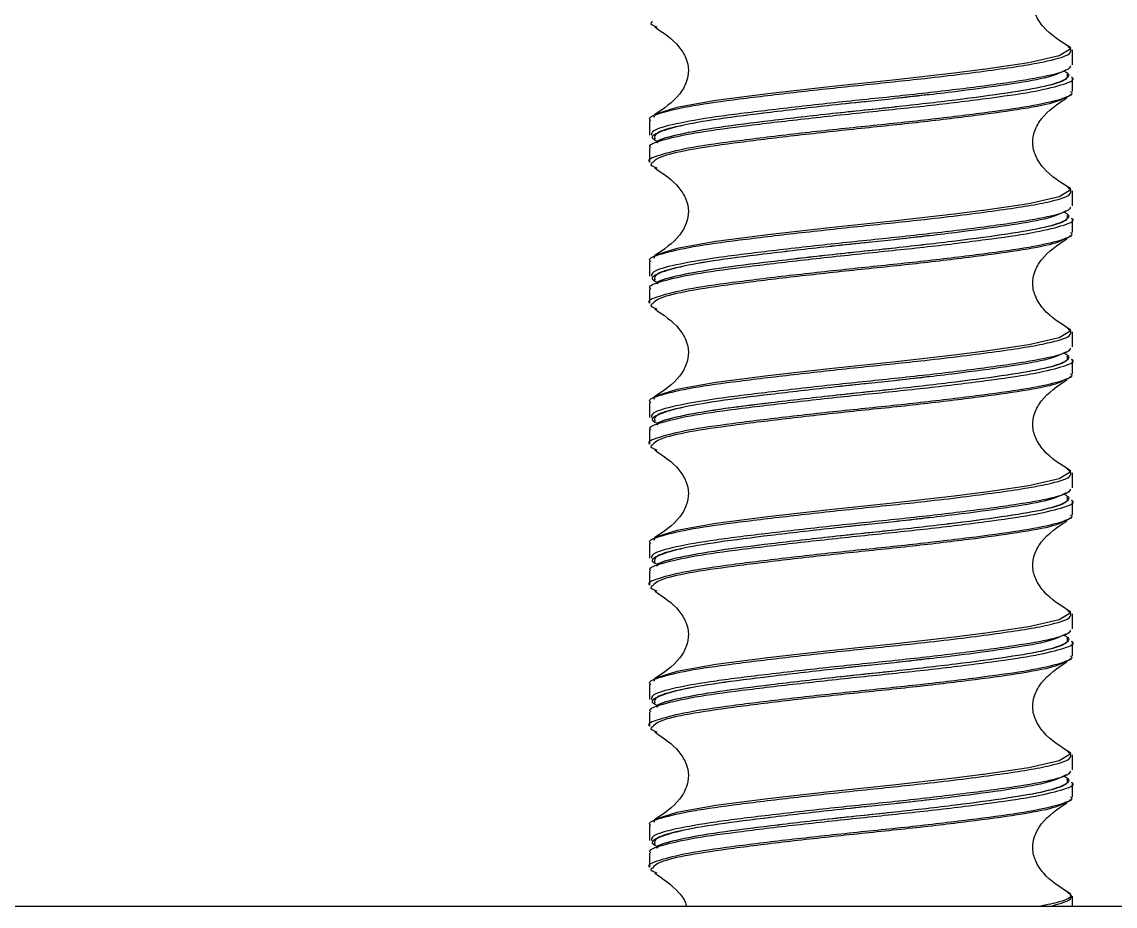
# Model space of a CAD drawing. Header units: millimetres. Extents: x 15 to 1184, y 5 to 1288.
# Drawn here: x 357.72 to 378.4, y 555.27 to 571.99 of the extents above; entities that cross this region are included whole.
import ezdxf

# ---------------------------------------------------------------- set-up
doc = ezdxf.new("R2010")
doc.units = ezdxf.units.MM

msp = doc.modelspace()

# ---------------------------------------------------------------- linework, layer by layer
at = {"color": 7, "linetype": 'Continuous', "lineweight": 25}
for p, q in [((377.455, 571.566), (377.516, 571.515)), ((377.588, 571.178), (377.588, 571.459)), ((377.588, 570.67), (377.588, 570.939)), ((374.891, 570.614), (374.221, 570.537)), ((369.588, 570.127), (369.588, 569.845)), ((369.692, 570.238), (369.67, 570.181)), ((369.588, 569.605), (369.588, 569.336)), ((377.455, 568.9), (377.516, 568.848)), ((377.588, 568.512), (377.588, 568.793)), ((377.588, 568.003), (377.588, 568.272)), ((374.891, 567.948), (374.221, 567.87)), ((369.588, 567.46), (369.588, 567.178)), ((369.692, 567.571), (369.67, 567.514)), ((369.588, 566.938), (369.588, 566.67)), ((377.455, 566.233), (377.516, 566.181)), ((377.588, 565.845), (377.588, 566.126)), ((377.588, 565.336), (377.588, 565.605)), ((374.891, 565.281), (374.221, 565.204)), ((369.588, 564.793), (369.588, 564.511)), ((369.692, 564.904), (369.67, 564.848)), ((369.588, 564.272), (369.588, 564.003)), ((377.455, 563.567), (377.516, 563.515)), ((377.588, 563.178), (377.588, 563.459)), ((377.588, 562.67), (377.588, 562.939)), ((374.891, 562.614), (374.221, 562.537)), ((369.588, 562.127), (369.588, 561.845)), ((369.692, 562.238), (369.67, 562.181)), ((369.588, 561.605), (369.588, 561.336)), ((377.455, 560.9), (377.516, 560.848)), ((377.588, 560.512), (377.588, 560.793)), ((377.588, 560.003), (377.588, 560.272)), ((374.891, 559.948), (374.221, 559.87)), ((369.692, 559.571), (369.67, 559.514)), ((369.588, 559.46), (369.588, 559.178)), ((369.588, 558.938), (369.588, 558.67)), ((377.455, 558.233), (377.516, 558.181)), ((377.588, 557.845), (377.588, 558.126)), ((377.588, 557.336), (377.588, 557.605)), ((374.891, 557.281), (374.221, 557.204)), ((369.692, 556.904), (369.67, 556.848)), ((369.588, 556.793), (369.588, 556.511)), ((369.588, 556.272), (369.588, 556.003)), ((377.455, 555.567), (377.516, 555.515)), ((377.588, 555.268), (377.588, 555.459)), ((301.709, 555.268), (445.709, 555.268))]:
    msp.add_line(p, q, dxfattribs=at)
at = {"color": 8, "linetype": 'Continuous', "lineweight": 25, "flags": 128}
for points in [[(377.516, 571.515), (377.556, 571.48), (377.334, 571.348), (376.763, 571.217), (375.907, 571.09), (375.891, 571.088), (375.348, 571.019), (374.19, 570.888), (372.992, 570.762), (371.825, 570.627), (370.844, 570.501), (370.106, 570.37), (369.692, 570.238), (369.692, 570.238)], [(377.516, 568.848), (377.556, 568.813), (377.334, 568.681), (376.763, 568.55), (375.907, 568.424), (375.891, 568.422), (375.348, 568.352), (374.19, 568.221), (372.992, 568.095), (371.825, 567.961), (370.844, 567.835), (370.106, 567.704), (369.692, 567.571), (369.692, 567.571)], [(377.516, 566.181), (377.556, 566.147), (377.334, 566.014), (376.763, 565.883), (375.907, 565.757), (375.891, 565.755), (375.348, 565.686), (374.19, 565.554), (372.992, 565.428), (371.825, 565.294), (370.844, 565.168), (370.106, 565.037), (369.692, 564.904), (369.692, 564.904)], [(377.516, 563.515), (377.556, 563.48), (377.334, 563.348), (376.763, 563.217), (375.907, 563.09), (375.891, 563.088), (375.348, 563.019), (374.19, 562.888), (372.992, 562.762), (371.825, 562.627), (370.844, 562.501), (370.106, 562.37), (369.692, 562.238), (369.692, 562.238)], [(377.516, 560.848), (377.556, 560.813), (377.334, 560.681), (376.763, 560.55), (375.907, 560.424), (375.891, 560.422), (375.348, 560.352), (374.19, 560.221), (372.992, 560.095), (371.825, 559.961), (370.844, 559.835), (370.106, 559.704), (369.692, 559.571), (369.692, 559.571)], [(377.516, 558.181), (377.556, 558.147), (377.334, 558.014), (376.763, 557.883), (375.907, 557.757), (375.891, 557.755), (375.348, 557.686), (374.19, 557.554), (372.992, 557.428), (371.825, 557.294), (370.844, 557.168), (370.106, 557.037), (369.692, 556.904), (369.692, 556.904)]]:
    msp.add_lwpolyline(points, dxfattribs=at)
at = {"color": 7, "linetype": 'Continuous', "lineweight": 25}
for points, knots in [([(377.557, 571.496), (377.369, 571.614), (377.101, 571.781), (376.882, 572.11), (376.821, 572.359), (376.864, 572.608), (377.057, 572.937), (377.305, 573.104), (377.48, 573.222)], [0, 0, 0, 0, 0.278353, 0.394278, 0.499969, 0.605665, 0.721591, 1, 1, 1, 1]), ([(369.642, 571.989), (369.633, 571.984), (369.58, 571.953), (369.66, 571.921), (369.727, 571.895)], [0, 0, 0, 0, 0.172983, 1, 1, 1, 1]), ([(369.686, 571.894), (369.853, 571.783), (370.09, 571.625), (370.286, 571.314), (370.34, 571.076), (370.295, 570.836), (370.101, 570.512), (369.856, 570.348), (369.683, 570.233)], [0, 0, 0, 0, 0.273015, 0.389183, 0.496396, 0.603608, 0.720294, 1, 1, 1, 1]), ([(369.611, 570.127), (369.604, 570.133), (369.545, 570.182), (369.793, 570.271), (370.359, 570.408), (371.264, 570.531), (372.372, 570.664), (373.598, 570.796), (374.923, 570.93), (376.213, 571.092), (377.132, 571.236), (377.579, 571.375), (377.559, 571.45), (377.55, 571.483)], [0, 0, 0, 0, 0.013652, 0.108666, 0.205466, 0.300109, 0.396402, 0.49258, 0.5873, 0.707927, 0.829084, 0.925888, 1, 1, 1, 1]), ([(377.553, 571.155), (377.543, 571.133), (377.515, 571.071), (377.14, 570.961), (376.429, 570.842), (375.419, 570.709), (374.242, 570.577), (373.001, 570.453), (371.822, 570.316), (370.797, 570.192), (370.047, 570.06), (369.627, 569.942), (369.628, 569.872), (369.629, 569.845)], [0, 0, 0, 0, 0.050752, 0.14174, 0.239732, 0.339504, 0.439061, 0.537198, 0.637467, 0.735693, 0.835134, 0.934995, 1, 1, 1, 1]), ([(377.418, 571.064), (377.441, 571.052), (377.548, 570.999), (377.503, 570.903), (377.116, 570.767), (376.389, 570.644), (375.406, 570.511), (374.253, 570.378), (373.036, 570.255), (371.878, 570.118), (370.865, 569.994), (370.136, 569.862), (369.749, 569.761), (369.735, 569.709), (369.732, 569.698)], [0, 0, 0, 0, 0.025469, 0.119899, 0.21604, 0.31002, 0.40571, 0.501193, 0.595313, 0.69148, 0.785686, 0.881057, 0.976833, 1, 1, 1, 1]), ([(377.458, 571.075), (377.355, 571.025), (377.163, 570.93), (376.376, 570.802), (375.396, 570.668), (374.462, 570.562), (373.895, 570.502), (373.731, 570.485)], [0, 0, 0, 0, 0.248225, 0.46621, 0.688159, 0.909629, 1, 1, 1, 1]), ([(369.616, 569.605), (369.608, 569.613), (369.551, 569.664), (369.811, 569.755), (370.394, 569.892), (371.309, 570.015), (372.426, 570.148), (373.653, 570.28), (374.877, 570.404), (375.972, 570.541), (376.863, 570.665), (377.4, 570.796), (377.655, 570.89), (377.577, 570.936), (377.572, 570.939)], [0, 0, 0, 0, 0.018247, 0.11493, 0.213427, 0.309732, 0.407716, 0.505583, 0.601967, 0.700482, 0.797036, 0.894683, 0.992836, 1, 1, 1, 1]), ([(377.553, 570.67), (377.564, 570.659), (377.615, 570.606), (377.336, 570.505), (376.723, 570.374), (375.79, 570.249), (374.665, 570.113), (373.432, 569.989), (372.215, 569.857), (371.13, 569.723), (370.259, 569.601), (369.745, 569.463), (369.528, 569.381), (369.589, 569.337), (369.59, 569.336)], [0, 0, 0, 0, 0.024544, 0.122637, 0.220352, 0.316835, 0.415345, 0.511772, 0.609561, 0.707597, 0.803858, 0.902335, 0.999085, 1, 1, 1, 1]), ([(377.557, 568.829), (377.369, 568.947), (377.101, 569.114), (376.882, 569.444), (376.821, 569.693), (376.864, 569.941), (377.057, 570.271), (377.305, 570.437), (377.48, 570.555)], [0, 0, 0, 0, 0.278352, 0.394277, 0.499967, 0.605663, 0.721601, 1, 1, 1, 1]), ([(377.54, 570.615), (377.542, 570.612), (377.559, 570.595), (377.499, 570.576), (377.449, 570.56)], [0, 0, 0, 0, 0.1675637, 1, 1, 1, 1]), ([(373.769, 570.489), (373.524, 570.463), (372.875, 570.395), (371.86, 570.276), (370.86, 570.151), (370.103, 570.02), (369.713, 569.886), (369.587, 569.804), (369.691, 569.759), (369.695, 569.758)], [0, 0, 0, 0, 0.108501, 0.287637, 0.463118, 0.640772, 0.819177, 0.994153, 1, 1, 1, 1]), ([(373.75, 570.327), (373.517, 570.303), (372.877, 570.236), (371.873, 570.118), (370.86, 569.994), (370.128, 569.862), (369.737, 569.759), (369.724, 569.705), (369.721, 569.693)], [0, 0, 0, 0, 0.119372, 0.326559, 0.529524, 0.734998, 0.94134, 1, 1, 1, 1]), ([(369.686, 569.78), (369.68, 569.774), (369.663, 569.758), (369.716, 569.741), (369.75, 569.73)], [0, 0, 0, 0, 0.368279, 1, 1, 1, 1]), ([(369.642, 569.322), (369.633, 569.317), (369.58, 569.286), (369.66, 569.254), (369.727, 569.228)], [0, 0, 0, 0, 0.172983, 1, 1, 1, 1]), ([(369.686, 569.227), (369.853, 569.117), (370.09, 568.959), (370.286, 568.647), (370.34, 568.41), (370.295, 568.169), (370.101, 567.845), (369.856, 567.682), (369.683, 567.566)], [0, 0, 0, 0, 0.273016, 0.389184, 0.496396, 0.603597, 0.720294, 1, 1, 1, 1]), ([(369.611, 567.46), (369.604, 567.466), (369.545, 567.515), (369.793, 567.604), (370.359, 567.741), (371.264, 567.864), (372.372, 567.997), (373.598, 568.129), (374.923, 568.263), (376.213, 568.425), (377.132, 568.569), (377.579, 568.708), (377.559, 568.784), (377.55, 568.816)], [0, 0, 0, 0, 0.013651, 0.108666, 0.205466, 0.300109, 0.396402, 0.49258, 0.5873, 0.707927, 0.829084, 0.925888, 1, 1, 1, 1]), ([(377.553, 568.488), (377.543, 568.466), (377.515, 568.405), (377.14, 568.295), (376.429, 568.176), (375.419, 568.042), (374.242, 567.91), (373.001, 567.786), (371.822, 567.65), (370.797, 567.525), (370.047, 567.394), (369.627, 567.275), (369.628, 567.205), (369.629, 567.178)], [0, 0, 0, 0, 0.050752, 0.14174, 0.239732, 0.339504, 0.439061, 0.537198, 0.637467, 0.735693, 0.835134, 0.934996, 1, 1, 1, 1]), ([(369.616, 566.938), (369.608, 566.946), (369.551, 566.998), (369.811, 567.088), (370.394, 567.225), (371.309, 567.348), (372.426, 567.481), (373.653, 567.614), (374.877, 567.737), (375.972, 567.874), (376.863, 567.999), (377.4, 568.13), (377.655, 568.223), (377.577, 568.269), (377.572, 568.272)], [0, 0, 0, 0, 0.018248, 0.11493, 0.213428, 0.309732, 0.407716, 0.505584, 0.601967, 0.700482, 0.797036, 0.894683, 0.992836, 1, 1, 1, 1]), ([(377.418, 568.397), (377.441, 568.386), (377.548, 568.332), (377.503, 568.237), (377.116, 568.1), (376.389, 567.977), (375.406, 567.844), (374.253, 567.712), (373.036, 567.588), (371.878, 567.451), (370.865, 567.327), (370.136, 567.196), (369.749, 567.095), (369.735, 567.042), (369.732, 567.032)], [0, 0, 0, 0, 0.025469, 0.119899, 0.21604, 0.31002, 0.40571, 0.501192, 0.595313, 0.69148, 0.785686, 0.881057, 0.976833, 1, 1, 1, 1]), ([(377.458, 568.409), (377.355, 568.358), (377.163, 568.263), (376.376, 568.135), (375.396, 568.002), (374.462, 567.895), (373.895, 567.836), (373.731, 567.818)], [0, 0, 0, 0, 0.248225, 0.46621, 0.688159, 0.909629, 1, 1, 1, 1]), ([(377.553, 568.003), (377.564, 567.993), (377.615, 567.94), (377.336, 567.838), (376.723, 567.707), (375.79, 567.583), (374.665, 567.446), (373.432, 567.322), (372.215, 567.19), (371.13, 567.057), (370.259, 566.934), (369.745, 566.797), (369.528, 566.714), (369.589, 566.67), (369.59, 566.67)], [0, 0, 0, 0, 0.024544, 0.122637, 0.220352, 0.316835, 0.415345, 0.511772, 0.609561, 0.707597, 0.803858, 0.902335, 0.999085, 1, 1, 1, 1]), ([(377.557, 566.162), (377.369, 566.28), (377.101, 566.447), (376.882, 566.777), (376.821, 567.026), (376.864, 567.275), (377.057, 567.604), (377.305, 567.771), (377.48, 567.888)], [0, 0, 0, 0, 0.278351, 0.394276, 0.499981, 0.605677, 0.721602, 1, 1, 1, 1]), ([(377.54, 567.949), (377.542, 567.946), (377.559, 567.928), (377.499, 567.909), (377.449, 567.893)], [0, 0, 0, 0, 0.1675637, 1, 1, 1, 1]), ([(373.769, 567.822), (373.524, 567.797), (372.875, 567.729), (371.86, 567.609), (370.86, 567.485), (370.103, 567.354), (369.713, 567.219), (369.587, 567.138), (369.691, 567.092), (369.695, 567.091)], [0, 0, 0, 0, 0.1085007, 0.2876374, 0.4631184, 0.6407717, 0.8191771, 0.9941519, 1, 1, 1, 1]), ([(373.75, 567.661), (373.517, 567.636), (372.877, 567.57), (371.873, 567.451), (370.86, 567.327), (370.128, 567.196), (369.737, 567.093), (369.724, 567.038), (369.721, 567.026)], [0, 0, 0, 0, 0.119372, 0.326559, 0.529523, 0.734998, 0.941339, 1, 1, 1, 1]), ([(369.686, 567.113), (369.68, 567.107), (369.663, 567.091), (369.716, 567.074), (369.75, 567.063)], [0, 0, 0, 0, 0.368273, 1, 1, 1, 1]), ([(369.642, 566.656), (369.633, 566.65), (369.58, 566.619), (369.66, 566.588), (369.727, 566.561)], [0, 0, 0, 0, 0.172987, 1, 1, 1, 1]), ([(369.686, 566.561), (369.853, 566.45), (370.09, 566.292), (370.286, 565.981), (370.34, 565.743), (370.295, 565.502), (370.101, 565.178), (369.856, 565.015), (369.683, 564.9)], [0, 0, 0, 0, 0.273017, 0.389185, 0.496398, 0.603599, 0.720285, 1, 1, 1, 1]), ([(369.611, 564.793), (369.604, 564.799), (369.545, 564.849), (369.793, 564.937), (370.359, 565.074), (371.264, 565.197), (372.372, 565.33), (373.598, 565.463), (374.923, 565.597), (376.213, 565.758), (377.132, 565.903), (377.579, 566.042), (377.559, 566.117), (377.55, 566.15)], [0, 0, 0, 0, 0.013651, 0.108666, 0.205466, 0.300109, 0.396402, 0.49258, 0.5873, 0.707927, 0.829084, 0.925888, 1, 1, 1, 1]), ([(377.553, 565.821), (377.543, 565.799), (377.515, 565.738), (377.14, 565.628), (376.429, 565.509), (375.419, 565.376), (374.242, 565.243), (373.001, 565.12), (371.822, 564.983), (370.797, 564.859), (370.047, 564.727), (369.627, 564.608), (369.628, 564.539), (369.629, 564.511)], [0, 0, 0, 0, 0.050752, 0.14174, 0.239732, 0.339504, 0.439061, 0.537198, 0.637467, 0.735693, 0.835134, 0.934996, 1, 1, 1, 1]), ([(369.616, 564.272), (369.608, 564.28), (369.551, 564.331), (369.811, 564.421), (370.394, 564.559), (371.309, 564.681), (372.426, 564.815), (373.653, 564.947), (374.877, 565.07), (375.972, 565.207), (376.863, 565.332), (377.4, 565.463), (377.655, 565.556), (377.577, 565.602), (377.572, 565.605)], [0, 0, 0, 0, 0.018248, 0.11493, 0.213428, 0.309732, 0.407716, 0.505584, 0.601967, 0.700482, 0.797036, 0.894683, 0.992836, 1, 1, 1, 1]), ([(377.418, 565.73), (377.441, 565.719), (377.548, 565.665), (377.503, 565.57), (377.116, 565.434), (376.389, 565.311), (375.406, 565.177), (374.253, 565.045), (373.036, 564.921), (371.878, 564.785), (370.865, 564.66), (370.136, 564.529), (369.749, 564.428), (369.735, 564.375), (369.732, 564.365)], [0, 0, 0, 0, 0.025469, 0.119899, 0.21604, 0.31002, 0.40571, 0.501192, 0.595313, 0.69148, 0.785686, 0.881057, 0.976833, 1, 1, 1, 1]), ([(377.458, 565.742), (377.355, 565.692), (377.163, 565.597), (376.376, 565.468), (375.396, 565.335), (374.462, 565.229), (373.895, 565.169), (373.731, 565.152)], [0, 0, 0, 0, 0.248224, 0.466209, 0.688159, 0.909629, 1, 1, 1, 1]), ([(377.553, 565.336), (377.564, 565.326), (377.615, 565.273), (377.336, 565.172), (376.723, 565.04), (375.79, 564.916), (374.665, 564.779), (373.432, 564.655), (372.215, 564.523), (371.13, 564.39), (370.259, 564.267), (369.745, 564.13), (369.528, 564.047), (369.589, 564.004), (369.59, 564.003)], [0, 0, 0, 0, 0.024544, 0.122637, 0.220352, 0.316835, 0.415345, 0.511772, 0.609561, 0.707597, 0.803858, 0.902335, 0.999085, 1, 1, 1, 1]), ([(373.769, 565.156), (373.524, 565.13), (372.875, 565.062), (371.86, 564.942), (370.86, 564.818), (370.103, 564.687), (369.713, 564.552), (369.587, 564.471), (369.691, 564.426), (369.695, 564.424)], [0, 0, 0, 0, 0.108501, 0.287638, 0.463119, 0.640772, 0.819178, 0.994153, 1, 1, 1, 1]), ([(377.557, 563.496), (377.369, 563.614), (377.101, 563.781), (376.882, 564.11), (376.821, 564.359), (376.864, 564.608), (377.057, 564.937), (377.305, 565.104), (377.48, 565.222)], [0, 0, 0, 0, 0.2783485, 0.3942722, 0.4999766, 0.6056708, 0.7215948, 1, 1, 1, 1]), ([(377.54, 565.282), (377.542, 565.279), (377.559, 565.261), (377.499, 565.242), (377.449, 565.227)], [0, 0, 0, 0, 0.1675637, 1, 1, 1, 1]), ([(373.75, 564.994), (373.517, 564.97), (372.877, 564.903), (371.873, 564.784), (370.86, 564.66), (370.128, 564.529), (369.737, 564.426), (369.724, 564.372), (369.721, 564.36)], [0, 0, 0, 0, 0.119372, 0.326559, 0.529523, 0.734998, 0.941339, 1, 1, 1, 1]), ([(369.686, 564.447), (369.68, 564.441), (369.663, 564.425), (369.716, 564.407), (369.75, 564.397)], [0, 0, 0, 0, 0.368273, 1, 1, 1, 1]), ([(369.642, 563.989), (369.633, 563.984), (369.58, 563.953), (369.66, 563.921), (369.727, 563.895)], [0, 0, 0, 0, 0.172987, 1, 1, 1, 1]), ([(369.686, 563.894), (369.853, 563.783), (370.09, 563.625), (370.286, 563.314), (370.34, 563.076), (370.295, 562.836), (370.101, 562.512), (369.856, 562.348), (369.683, 562.233)], [0, 0, 0, 0, 0.273014, 0.389191, 0.496403, 0.603603, 0.720288, 1, 1, 1, 1]), ([(369.611, 562.127), (369.604, 562.133), (369.545, 562.182), (369.793, 562.271), (370.359, 562.408), (371.264, 562.531), (372.372, 562.664), (373.598, 562.796), (374.923, 562.93), (376.213, 563.092), (377.132, 563.236), (377.579, 563.375), (377.559, 563.45), (377.55, 563.483)], [0, 0, 0, 0, 0.013652, 0.108666, 0.205466, 0.300109, 0.396402, 0.49258, 0.5873, 0.707927, 0.829084, 0.925888, 1, 1, 1, 1]), ([(377.553, 563.155), (377.543, 563.133), (377.515, 563.071), (377.14, 562.961), (376.429, 562.842), (375.419, 562.709), (374.242, 562.577), (373.001, 562.453), (371.822, 562.316), (370.797, 562.192), (370.047, 562.06), (369.627, 561.942), (369.628, 561.872), (369.629, 561.845)], [0, 0, 0, 0, 0.050752, 0.14174, 0.239732, 0.339504, 0.439061, 0.537198, 0.637467, 0.735693, 0.835134, 0.934996, 1, 1, 1, 1]), ([(369.616, 561.605), (369.608, 561.613), (369.551, 561.664), (369.811, 561.755), (370.394, 561.892), (371.309, 562.015), (372.426, 562.148), (373.653, 562.28), (374.877, 562.404), (375.972, 562.541), (376.863, 562.665), (377.4, 562.796), (377.655, 562.89), (377.577, 562.936), (377.572, 562.939)], [0, 0, 0, 0, 0.018248, 0.11493, 0.213428, 0.309732, 0.407717, 0.505584, 0.601967, 0.700482, 0.797036, 0.894683, 0.992837, 1, 1, 1, 1]), ([(377.418, 563.064), (377.441, 563.052), (377.548, 562.999), (377.503, 562.903), (377.116, 562.767), (376.389, 562.644), (375.406, 562.511), (374.253, 562.378), (373.036, 562.255), (371.878, 562.118), (370.865, 561.994), (370.136, 561.862), (369.749, 561.761), (369.735, 561.709), (369.732, 561.698)], [0, 0, 0, 0, 0.025469, 0.119899, 0.21604, 0.31002, 0.40571, 0.501192, 0.595313, 0.69148, 0.785686, 0.881057, 0.976833, 1, 1, 1, 1]), ([(377.458, 563.075), (377.355, 563.025), (377.163, 562.93), (376.376, 562.802), (375.396, 562.668), (374.462, 562.562), (373.895, 562.502), (373.731, 562.485)], [0, 0, 0, 0, 0.248224, 0.46621, 0.688159, 0.90963, 1, 1, 1, 1]), ([(377.553, 562.67), (377.564, 562.659), (377.615, 562.606), (377.336, 562.505), (376.723, 562.374), (375.79, 562.249), (374.665, 562.113), (373.432, 561.989), (372.215, 561.857), (371.13, 561.723), (370.259, 561.6), (369.745, 561.464), (369.528, 561.379), (369.589, 561.337), (369.59, 561.336)], [0, 0, 0, 0, 0.024544, 0.122637, 0.220352, 0.316835, 0.415345, 0.511772, 0.609561, 0.707597, 0.803858, 0.902335, 0.999085, 1, 1, 1, 1]), ([(373.769, 562.489), (373.524, 562.463), (372.875, 562.395), (371.86, 562.276), (370.86, 562.151), (370.103, 562.02), (369.713, 561.886), (369.587, 561.804), (369.691, 561.759), (369.695, 561.758)], [0, 0, 0, 0, 0.108501, 0.287638, 0.463119, 0.640772, 0.819178, 0.994153, 1, 1, 1, 1]), ([(377.557, 560.829), (377.369, 560.947), (377.101, 561.114), (376.882, 561.444), (376.821, 561.693), (376.864, 561.941), (377.057, 562.271), (377.305, 562.437), (377.48, 562.555)], [0, 0, 0, 0, 0.2783591, 0.3942701, 0.4999748, 0.6056694, 0.7215938, 1, 1, 1, 1]), ([(377.54, 562.615), (377.542, 562.612), (377.559, 562.595), (377.499, 562.576), (377.449, 562.56)], [0, 0, 0, 0, 0.167565, 1, 1, 1, 1]), ([(373.75, 562.327), (373.517, 562.303), (372.877, 562.236), (371.873, 562.118), (370.86, 561.994), (370.128, 561.862), (369.737, 561.759), (369.724, 561.705), (369.721, 561.693)], [0, 0, 0, 0, 0.119372, 0.32656, 0.529523, 0.734999, 0.941339, 1, 1, 1, 1]), ([(369.686, 561.78), (369.68, 561.774), (369.663, 561.758), (369.716, 561.741), (369.75, 561.73)], [0, 0, 0, 0, 0.368273, 1, 1, 1, 1]), ([(369.642, 561.322), (369.633, 561.317), (369.58, 561.286), (369.66, 561.254), (369.727, 561.228)], [0, 0, 0, 0, 0.172987, 1, 1, 1, 1]), ([(369.686, 561.227), (369.853, 561.117), (370.09, 560.959), (370.286, 560.647), (370.34, 560.41), (370.295, 560.169), (370.101, 559.845), (369.856, 559.682), (369.683, 559.566)], [0, 0, 0, 0, 0.273013, 0.38918, 0.496404, 0.603603, 0.720289, 1, 1, 1, 1]), ([(369.611, 559.46), (369.604, 559.466), (369.545, 559.515), (369.793, 559.604), (370.359, 559.741), (371.264, 559.864), (372.372, 559.997), (373.598, 560.13), (374.923, 560.263), (376.213, 560.425), (377.132, 560.569), (377.579, 560.709), (377.559, 560.784), (377.55, 560.816)], [0, 0, 0, 0, 0.0136516, 0.1086656, 0.2054662, 0.3001094, 0.3964015, 0.4925801, 0.5873, 0.7079272, 0.8290837, 0.9258881, 1, 1, 1, 1]), ([(377.553, 560.488), (377.543, 560.466), (377.515, 560.405), (377.14, 560.295), (376.429, 560.176), (375.419, 560.042), (374.242, 559.91), (373.001, 559.786), (371.822, 559.649), (370.797, 559.525), (370.047, 559.394), (369.627, 559.275), (369.628, 559.205), (369.629, 559.178)], [0, 0, 0, 0, 0.050752, 0.14174, 0.239732, 0.339504, 0.439061, 0.537198, 0.637467, 0.735693, 0.835134, 0.934996, 1, 1, 1, 1]), ([(377.458, 560.409), (377.355, 560.358), (377.163, 560.263), (376.376, 560.135), (375.396, 560.002), (374.462, 559.895), (373.895, 559.836), (373.731, 559.818)], [0, 0, 0, 0, 0.248225, 0.46621, 0.688159, 0.90963, 1, 1, 1, 1]), ([(369.616, 558.938), (369.608, 558.946), (369.551, 558.998), (369.811, 559.088), (370.394, 559.225), (371.309, 559.348), (372.426, 559.481), (373.653, 559.614), (374.877, 559.737), (375.972, 559.874), (376.863, 559.999), (377.4, 560.13), (377.655, 560.223), (377.577, 560.269), (377.572, 560.272)], [0, 0, 0, 0, 0.018248, 0.11493, 0.213428, 0.309732, 0.407717, 0.505584, 0.601968, 0.700482, 0.797036, 0.894683, 0.992837, 1, 1, 1, 1]), ([(377.418, 560.397), (377.441, 560.386), (377.548, 560.332), (377.503, 560.237), (377.116, 560.1), (376.389, 559.977), (375.406, 559.844), (374.253, 559.712), (373.036, 559.588), (371.878, 559.451), (370.865, 559.327), (370.136, 559.196), (369.749, 559.095), (369.735, 559.042), (369.732, 559.032)], [0, 0, 0, 0, 0.025469, 0.1199, 0.21604, 0.31002, 0.40571, 0.501193, 0.595312, 0.691481, 0.785686, 0.881057, 0.976833, 1, 1, 1, 1]), ([(377.553, 560.003), (377.564, 559.993), (377.615, 559.94), (377.336, 559.838), (376.723, 559.707), (375.79, 559.583), (374.665, 559.446), (373.432, 559.322), (372.215, 559.19), (371.13, 559.057), (370.259, 558.934), (369.745, 558.797), (369.528, 558.713), (369.589, 558.67), (369.59, 558.67)], [0, 0, 0, 0, 0.024544, 0.122637, 0.220352, 0.316835, 0.415345, 0.511772, 0.609561, 0.707597, 0.803858, 0.902335, 0.999085, 1, 1, 1, 1]), ([(373.769, 559.822), (373.524, 559.797), (372.875, 559.729), (371.86, 559.609), (370.86, 559.485), (370.103, 559.354), (369.713, 559.219), (369.587, 559.138), (369.691, 559.092), (369.695, 559.091)], [0, 0, 0, 0, 0.108501, 0.287638, 0.463119, 0.640772, 0.819178, 0.994153, 1, 1, 1, 1]), ([(377.557, 558.162), (377.369, 558.28), (377.101, 558.447), (376.882, 558.777), (376.821, 559.026), (376.864, 559.275), (377.057, 559.604), (377.305, 559.771), (377.48, 559.888)], [0, 0, 0, 0, 0.2783591, 0.3942701, 0.4999748, 0.6056694, 0.7215938, 1, 1, 1, 1]), ([(377.54, 559.949), (377.542, 559.946), (377.559, 559.928), (377.499, 559.909), (377.449, 559.893)], [0, 0, 0, 0, 0.1675637, 1, 1, 1, 1]), ([(373.75, 559.661), (373.517, 559.636), (372.877, 559.57), (371.873, 559.451), (370.86, 559.327), (370.128, 559.196), (369.737, 559.093), (369.724, 559.038), (369.721, 559.026)], [0, 0, 0, 0, 0.119372, 0.32656, 0.529523, 0.734999, 0.941339, 1, 1, 1, 1]), ([(369.686, 559.113), (369.68, 559.107), (369.663, 559.091), (369.716, 559.074), (369.75, 559.063)], [0, 0, 0, 0, 0.368279, 1, 1, 1, 1]), ([(369.642, 558.656), (369.633, 558.65), (369.58, 558.619), (369.66, 558.588), (369.727, 558.561)], [0, 0, 0, 0, 0.172983, 1, 1, 1, 1]), ([(369.686, 558.561), (369.853, 558.45), (370.09, 558.292), (370.286, 557.981), (370.34, 557.743), (370.295, 557.502), (370.101, 557.178), (369.856, 557.015), (369.683, 556.9)], [0, 0, 0, 0, 0.273013, 0.38918, 0.496404, 0.603603, 0.720289, 1, 1, 1, 1]), ([(369.611, 556.793), (369.604, 556.799), (369.545, 556.849), (369.793, 556.937), (370.359, 557.074), (371.264, 557.197), (372.372, 557.331), (373.598, 557.463), (374.923, 557.597), (376.213, 557.758), (377.132, 557.903), (377.579, 558.042), (377.559, 558.117), (377.55, 558.15)], [0, 0, 0, 0, 0.013652, 0.108666, 0.205466, 0.300109, 0.396402, 0.49258, 0.5873, 0.707927, 0.829084, 0.925888, 1, 1, 1, 1]), ([(377.553, 557.821), (377.543, 557.799), (377.515, 557.738), (377.14, 557.628), (376.429, 557.509), (375.419, 557.376), (374.242, 557.243), (373.001, 557.12), (371.822, 556.983), (370.797, 556.859), (370.047, 556.727), (369.627, 556.608), (369.628, 556.539), (369.629, 556.511)], [0, 0, 0, 0, 0.050753, 0.14174, 0.239732, 0.339504, 0.439061, 0.537198, 0.637468, 0.735693, 0.835134, 0.934996, 1, 1, 1, 1]), ([(377.418, 557.73), (377.441, 557.719), (377.548, 557.665), (377.503, 557.57), (377.116, 557.434), (376.389, 557.311), (375.406, 557.177), (374.253, 557.045), (373.036, 556.921), (371.878, 556.785), (370.865, 556.66), (370.136, 556.529), (369.749, 556.428), (369.735, 556.375), (369.732, 556.365)], [0, 0, 0, 0, 0.025469, 0.1199, 0.21604, 0.31002, 0.40571, 0.501193, 0.595312, 0.691481, 0.785686, 0.881057, 0.976833, 1, 1, 1, 1]), ([(377.458, 557.742), (377.355, 557.692), (377.163, 557.597), (376.376, 557.468), (375.396, 557.335), (374.462, 557.229), (373.895, 557.169), (373.731, 557.152)], [0, 0, 0, 0, 0.248225, 0.46621, 0.688159, 0.90963, 1, 1, 1, 1]), ([(369.616, 556.272), (369.608, 556.28), (369.551, 556.331), (369.811, 556.421), (370.394, 556.558), (371.309, 556.681), (372.426, 556.815), (373.653, 556.947), (374.877, 557.071), (375.972, 557.207), (376.863, 557.332), (377.4, 557.463), (377.655, 557.556), (377.577, 557.602), (377.572, 557.605)], [0, 0, 0, 0, 0.018248, 0.11493, 0.213428, 0.309732, 0.407717, 0.505584, 0.601968, 0.700482, 0.797037, 0.894683, 0.992837, 1, 1, 1, 1]), ([(377.553, 557.336), (377.564, 557.326), (377.615, 557.273), (377.336, 557.172), (376.723, 557.04), (375.79, 556.916), (374.665, 556.779), (373.432, 556.655), (372.215, 556.523), (371.13, 556.39), (370.259, 556.267), (369.745, 556.131), (369.528, 556.046), (369.589, 556.004), (369.59, 556.003)], [0, 0, 0, 0, 0.024544, 0.122637, 0.220352, 0.316835, 0.415345, 0.511772, 0.609561, 0.707597, 0.803858, 0.902335, 0.999085, 1, 1, 1, 1]), ([(373.769, 557.156), (373.524, 557.13), (372.875, 557.062), (371.86, 556.942), (370.86, 556.818), (370.103, 556.687), (369.713, 556.552), (369.587, 556.471), (369.691, 556.426), (369.695, 556.424)], [0, 0, 0, 0, 0.108501, 0.287637, 0.463119, 0.640772, 0.819177, 0.994153, 1, 1, 1, 1]), ([(377.557, 555.496), (377.369, 555.614), (377.101, 555.781), (376.882, 556.11), (376.821, 556.359), (376.864, 556.608), (377.057, 556.937), (377.305, 557.104), (377.48, 557.222)], [0, 0, 0, 0, 0.278353, 0.394278, 0.499969, 0.605665, 0.721591, 1, 1, 1, 1]), ([(377.54, 557.282), (377.542, 557.279), (377.559, 557.261), (377.499, 557.242), (377.449, 557.227)], [0, 0, 0, 0, 0.1675637, 1, 1, 1, 1]), ([(373.75, 556.994), (373.517, 556.97), (372.877, 556.903), (371.873, 556.784), (370.86, 556.66), (370.128, 556.529), (369.737, 556.426), (369.724, 556.372), (369.721, 556.36)], [0, 0, 0, 0, 0.119372, 0.32656, 0.529523, 0.734999, 0.941339, 1, 1, 1, 1]), ([(369.686, 556.447), (369.68, 556.441), (369.663, 556.425), (369.716, 556.407), (369.75, 556.397)], [0, 0, 0, 0, 0.368279, 1, 1, 1, 1]), ([(369.642, 555.989), (369.633, 555.984), (369.58, 555.953), (369.66, 555.921), (369.727, 555.895)], [0, 0, 0, 0, 0.172983, 1, 1, 1, 1]), ([(369.686, 555.894), (369.848, 555.782), (370.078, 555.622), (370.263, 555.374), (370.281, 555.28), (370.283, 555.268)], [0, 0, 0, 0, 0.673165, 0.959596, 1, 1, 1, 1]), ([(377.173, 555.268), (377.318, 555.307), (377.592, 555.381), (377.563, 555.45), (377.55, 555.483)], [0, 0, 0, 0, 0.530127, 1, 1, 1, 1])]:
    msp.add_open_spline(points, degree=3, knots=knots, dxfattribs=at)
at = {"color": 8, "linetype": 'Continuous', "lineweight": 25}
for points, knots in [([(377.482, 571.004), (377.492, 570.97), (377.514, 570.894), (377.114, 570.767), (376.397, 570.644), (375.409, 570.511), (374.48, 570.404), (373.914, 570.345), (373.75, 570.327)], [0, 0, 0, 0, 0.151827, 0.345977, 0.535761, 0.728999, 0.921822, 1, 1, 1, 1]), ([(377.449, 570.56), (377.401, 570.531), (377.282, 570.459), (376.687, 570.342), (375.779, 570.218), (374.658, 570.081), (373.436, 569.957), (372.229, 569.825), (371.148, 569.692), (370.3, 569.569), (369.749, 569.438), (369.676, 569.359), (369.642, 569.322)], [0, 0, 0, 0, 0.0687578, 0.1740584, 0.2780303, 0.3841861, 0.488097, 0.5934763, 0.6991228, 0.8028526, 0.9089752, 1, 1, 1, 1]), ([(373.731, 570.485), (373.498, 570.461), (372.86, 570.394), (371.858, 570.276), (370.851, 570.152), (370.109, 570.02), (369.677, 569.893), (369.683, 569.815), (369.686, 569.78)], [0, 0, 0, 0, 0.106648, 0.292585, 0.474726, 0.659126, 0.844308, 1, 1, 1, 1]), ([(377.482, 568.337), (377.492, 568.304), (377.514, 568.228), (377.114, 568.1), (376.397, 567.977), (375.409, 567.844), (374.48, 567.738), (373.914, 567.678), (373.75, 567.661)], [0, 0, 0, 0, 0.151828, 0.345978, 0.535762, 0.729, 0.921821, 1, 1, 1, 1]), ([(377.449, 567.893), (377.401, 567.865), (377.282, 567.792), (376.687, 567.675), (375.779, 567.551), (374.658, 567.414), (373.436, 567.291), (372.229, 567.159), (371.148, 567.025), (370.3, 566.902), (369.749, 566.771), (369.676, 566.692), (369.642, 566.656)], [0, 0, 0, 0, 0.068757, 0.174059, 0.27803, 0.384186, 0.488097, 0.593476, 0.699123, 0.802853, 0.908975, 1, 1, 1, 1]), ([(373.731, 567.818), (373.498, 567.794), (372.86, 567.727), (371.858, 567.609), (370.851, 567.485), (370.109, 567.353), (369.677, 567.226), (369.683, 567.149), (369.686, 567.113)], [0, 0, 0, 0, 0.106647, 0.292585, 0.474726, 0.659126, 0.844308, 1, 1, 1, 1]), ([(377.482, 565.67), (377.492, 565.637), (377.514, 565.561), (377.114, 565.434), (376.397, 565.311), (375.409, 565.177), (374.48, 565.071), (373.914, 565.011), (373.75, 564.994)], [0, 0, 0, 0, 0.151828, 0.345978, 0.535762, 0.729, 0.921821, 1, 1, 1, 1]), ([(377.449, 565.227), (377.401, 565.198), (377.282, 565.125), (376.687, 565.009), (375.779, 564.885), (374.658, 564.748), (373.436, 564.624), (372.229, 564.492), (371.148, 564.358), (370.3, 564.236), (369.749, 564.105), (369.676, 564.026), (369.642, 563.989)], [0, 0, 0, 0, 0.068757, 0.174059, 0.27803, 0.384186, 0.488097, 0.593476, 0.699123, 0.802853, 0.908975, 1, 1, 1, 1]), ([(373.731, 565.152), (373.498, 565.127), (372.86, 565.061), (371.858, 564.942), (370.851, 564.818), (370.109, 564.687), (369.677, 564.56), (369.683, 564.482), (369.686, 564.447)], [0, 0, 0, 0, 0.106647, 0.292585, 0.474726, 0.659126, 0.844308, 1, 1, 1, 1]), ([(377.482, 563.004), (377.492, 562.97), (377.514, 562.894), (377.114, 562.767), (376.397, 562.644), (375.409, 562.51), (374.48, 562.404), (373.914, 562.345), (373.75, 562.327)], [0, 0, 0, 0, 0.151828, 0.345978, 0.535762, 0.729, 0.921822, 1, 1, 1, 1]), ([(377.449, 562.56), (377.401, 562.531), (377.282, 562.459), (376.687, 562.342), (375.779, 562.218), (374.658, 562.081), (373.436, 561.957), (372.229, 561.825), (371.148, 561.692), (370.3, 561.569), (369.749, 561.438), (369.676, 561.359), (369.642, 561.322)], [0, 0, 0, 0, 0.068758, 0.174059, 0.27803, 0.384186, 0.488097, 0.593477, 0.699123, 0.802853, 0.908975, 1, 1, 1, 1]), ([(373.731, 562.485), (373.498, 562.461), (372.86, 562.394), (371.858, 562.276), (370.851, 562.151), (370.109, 562.02), (369.677, 561.893), (369.683, 561.815), (369.686, 561.78)], [0, 0, 0, 0, 0.106647, 0.292586, 0.474727, 0.659127, 0.844308, 1, 1, 1, 1]), ([(377.482, 560.337), (377.492, 560.304), (377.514, 560.228), (377.114, 560.1), (376.397, 559.977), (375.409, 559.844), (374.48, 559.738), (373.914, 559.678), (373.75, 559.661)], [0, 0, 0, 0, 0.151828, 0.345977, 0.535762, 0.729, 0.921822, 1, 1, 1, 1]), ([(377.449, 559.893), (377.401, 559.865), (377.282, 559.792), (376.687, 559.675), (375.779, 559.551), (374.658, 559.414), (373.436, 559.291), (372.229, 559.159), (371.148, 559.025), (370.3, 558.902), (369.749, 558.772), (369.676, 558.692), (369.642, 558.656)], [0, 0, 0, 0, 0.068758, 0.174059, 0.27803, 0.384186, 0.488097, 0.593477, 0.699123, 0.802853, 0.908975, 1, 1, 1, 1]), ([(373.731, 559.818), (373.498, 559.794), (372.86, 559.727), (371.858, 559.609), (370.851, 559.485), (370.109, 559.353), (369.677, 559.226), (369.683, 559.149), (369.686, 559.113)], [0, 0, 0, 0, 0.106648, 0.292586, 0.474727, 0.659126, 0.844308, 1, 1, 1, 1]), ([(377.482, 557.67), (377.492, 557.637), (377.514, 557.561), (377.114, 557.434), (376.397, 557.311), (375.409, 557.177), (374.48, 557.071), (373.914, 557.011), (373.75, 556.994)], [0, 0, 0, 0, 0.151828, 0.345977, 0.535761, 0.729, 0.921822, 1, 1, 1, 1]), ([(377.449, 557.227), (377.401, 557.198), (377.282, 557.125), (376.687, 557.009), (375.779, 556.885), (374.658, 556.748), (373.436, 556.624), (372.229, 556.492), (371.148, 556.358), (370.3, 556.236), (369.749, 556.105), (369.676, 556.026), (369.642, 555.989)], [0, 0, 0, 0, 0.068758, 0.174059, 0.27803, 0.384186, 0.488097, 0.593477, 0.699123, 0.802853, 0.908975, 1, 1, 1, 1]), ([(373.731, 557.152), (373.498, 557.127), (372.86, 557.061), (371.858, 556.942), (370.851, 556.818), (370.109, 556.687), (369.677, 556.56), (369.683, 556.482), (369.686, 556.447)], [0, 0, 0, 0, 0.106648, 0.292585, 0.474727, 0.659126, 0.844308, 1, 1, 1, 1]), ([(377.516, 555.515), (377.532, 555.503), (377.608, 555.45), (377.443, 555.364), (377.112, 555.294), (376.988, 555.268)], [0, 0, 0, 0, 0.14469, 0.677741, 1, 1, 1, 1])]:
    msp.add_open_spline(points, degree=3, knots=knots, dxfattribs=at)

doc.saveas('drawing.dxf')
